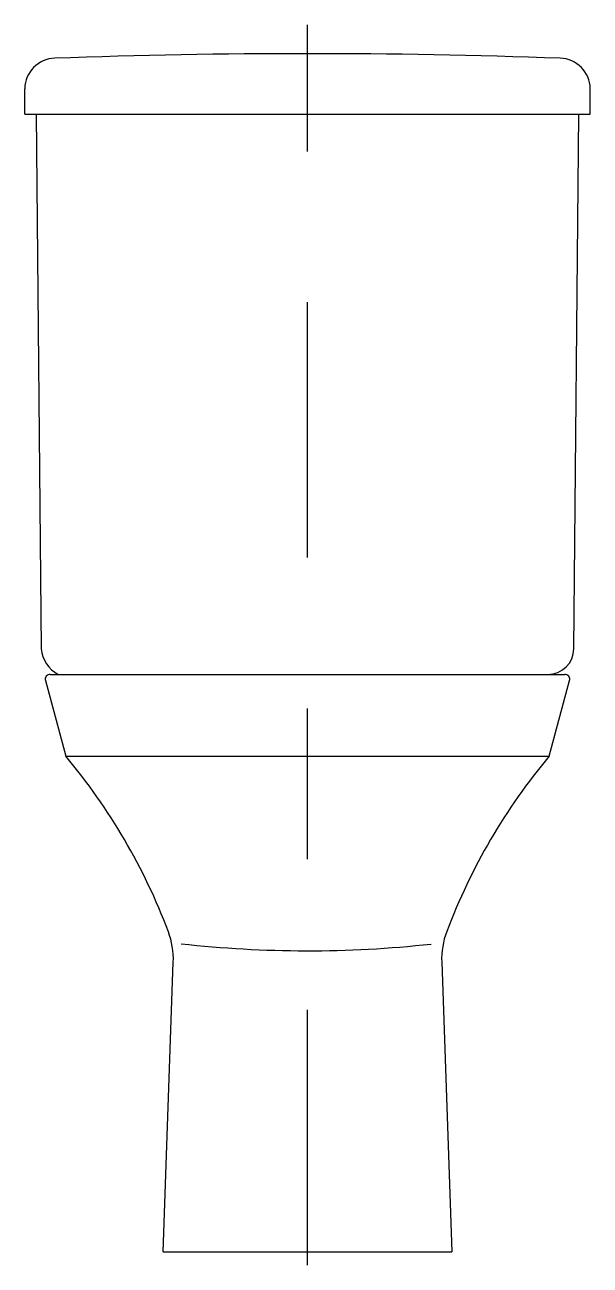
# Model space of a CAD drawing. Extents: x -458.605 to -458.23, y 448.438 to 449.261.
import ezdxf

# ---------------------------------------------------------------- set-up
doc = ezdxf.new("R2010")
doc.units = 0
doc.header["$LTSCALE"] = 0.56493
doc.header["$MEASUREMENT"] = 0
doc.linetypes.add('AXES', pattern=[0.54, 0.3, -0.08, 0.08, -0.08])
doc.linetypes.add('CONTINU', pattern=[0])
doc.layers.get('0').update_dxf_attribs({"linetype": 'CONTINUOUS'})
doc.layers.add('DECA_EIXOS', color=5, linetype='AXES')

msp = doc.modelspace()

# ---------------------------------------------------------------- linework, layer by layer
at = {"linetype": 'CONTINU'}
for points in [[(-458.58507, 449.23882, 0.404043), (-458.60496, 449.21863)], [(-458.24976, 449.23882, 0.018057), (-458.58507, 449.23882)], [(-458.22987, 449.21864, 0.403849), (-458.24976, 449.23882)], [(-458.59409, 448.84701, 0.259218), (-458.58273, 448.83, 0.256994)], [(-458.25789, 448.83, 0.412553), (-458.24074, 448.84705)], [(-458.58805, 448.83, 0.495371), (-458.59133, 448.82587)], [(-458.2435, 448.82588, 0.494967), (-458.24678, 448.83)], [(-458.50974, 448.65923, 0.084196), (-458.57781, 448.77575)], [(-458.25702, 448.77575, 0.084126), (-458.32505, 448.65934)], [(-458.50645, 448.63909, 0.09936), (-458.50974, 448.65923)], [(-458.32505, 448.65934, 0.100095), (-458.32838, 448.63909)], [(-458.50128, 448.65127, 0.055249), (-458.33548, 448.65105)]]:
    msp.add_lwpolyline(points, format="xyb", dxfattribs=at)
for points in [[(-458.60496, 449.20174), (-458.60496, 449.21863)], [(-458.22987, 449.20174), (-458.22987, 449.21864)], [(-458.60496, 449.20174), (-458.22987, 449.20174)], [(-458.59742, 449.20174), (-458.59409, 448.84701)], [(-458.24074, 448.84705), (-458.2374, 449.20174)], [(-458.59133, 448.82587), (-458.57781, 448.77575)], [(-458.58805, 448.83), (-458.24678, 448.83)], [(-458.25702, 448.77575), (-458.2435, 448.82588)], [(-458.57781, 448.77575), (-458.25702, 448.77575)], [(-458.51325, 448.44684), (-458.50645, 448.63909)], [(-458.32838, 448.63909), (-458.32158, 448.44684)], [(-458.51325, 448.44684), (-458.32158, 448.44684)]]:
    msp.add_lwpolyline(points, dxfattribs=at)
at = {"layer": 'DECA_EIXOS'}
msp.add_lwpolyline([(-458.41742, 448.43796), (-458.41742, 449.26101)], dxfattribs=at)

doc.saveas('drawing.dxf')
